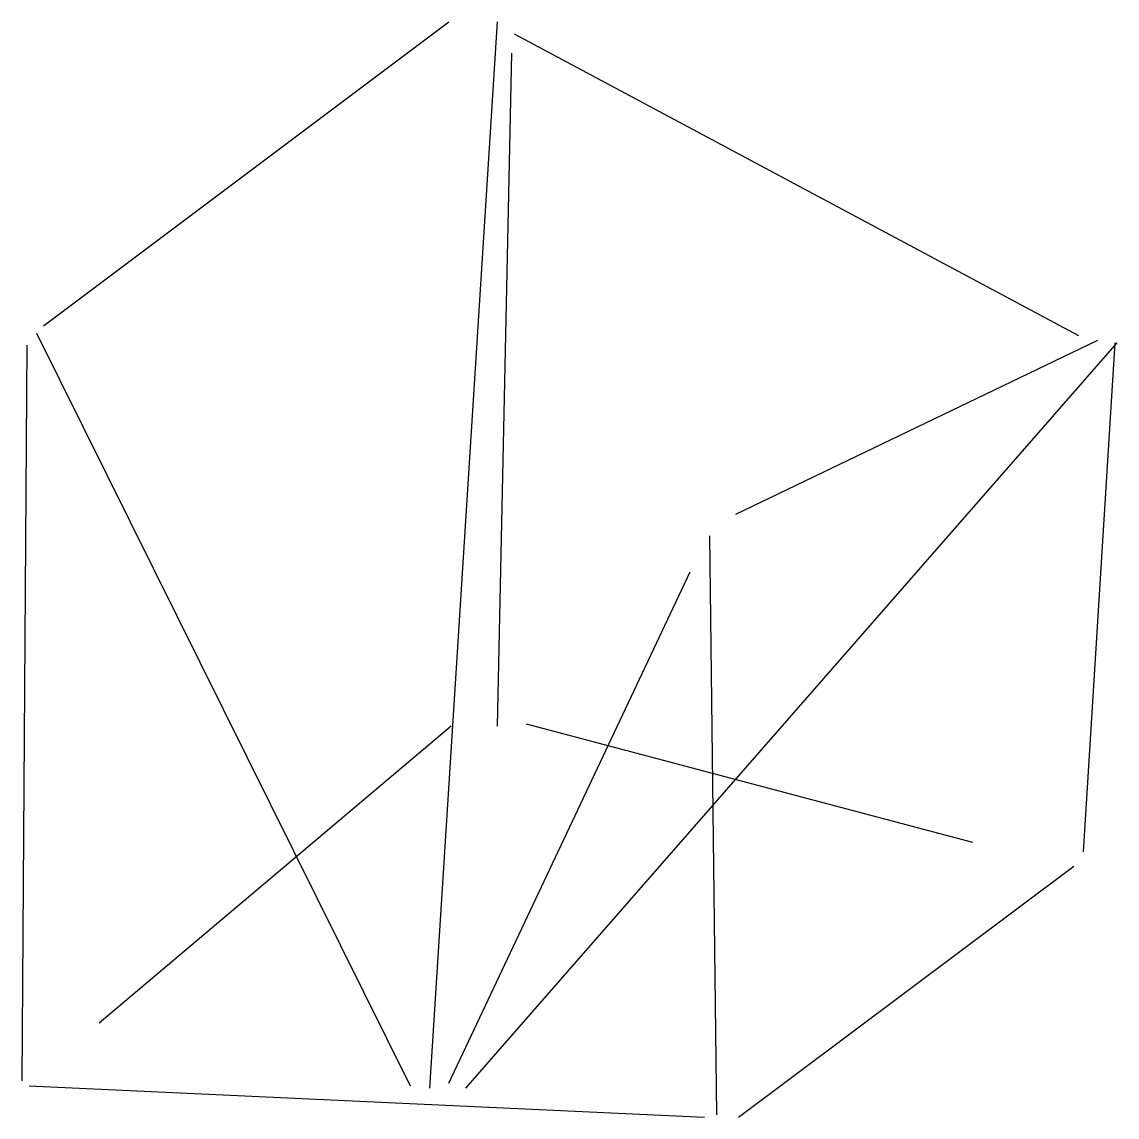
# Model space of a CAD drawing. Header units: metres. Extents: x -64 to 65, y -47 to 82.
import ezdxf

# ---------------------------------------------------------------- set-up
doc = ezdxf.new("R2010")
doc.units = ezdxf.units.M

msp = doc.modelspace()

# ---------------------------------------------------------------- linework, layer by layer
at = {"color": 0, "linetype": 'CONTINUOUS'}
for p, q in [((-61.386909, 46.147003), (-13.530757, 82.039117)), ((-7.833596, 82.039117), (-15.809621, -43.868139)), ((-5.83959, 80.614826), (60.817192, 45.007571)), ((-6.124448, 78.335962), (-7.833596, -1.139432)), ((-62.241483, 45.292429), (-18.088486, -43.583281)), ((-11.536751, -43.868139), (65.374921, 44.152997)), ((20.36735, 23.928076), (63.096057, 44.437855)), ((65.090063, 44.152997), (61.386909, -15.95205)), ((-63.380915, 43.868139), (-63.950631, -43.013565)), ((17.233912, 21.364353), (18.088486, -47.001577)), ((-13.530757, -43.298423), (14.955047, 17.091483)), ((-13.245899, -1.139432), (-54.835174, -36.176972)), ((-4.4153, -0.854574), (48.283438, -14.812618)), ((20.652208, -47.286435), (60.247476, -17.661199)), ((-63.096057, -43.583281), (16.664196, -47.286435))]:
    msp.add_line(p, q, dxfattribs=at)

doc.saveas('drawing.dxf')
